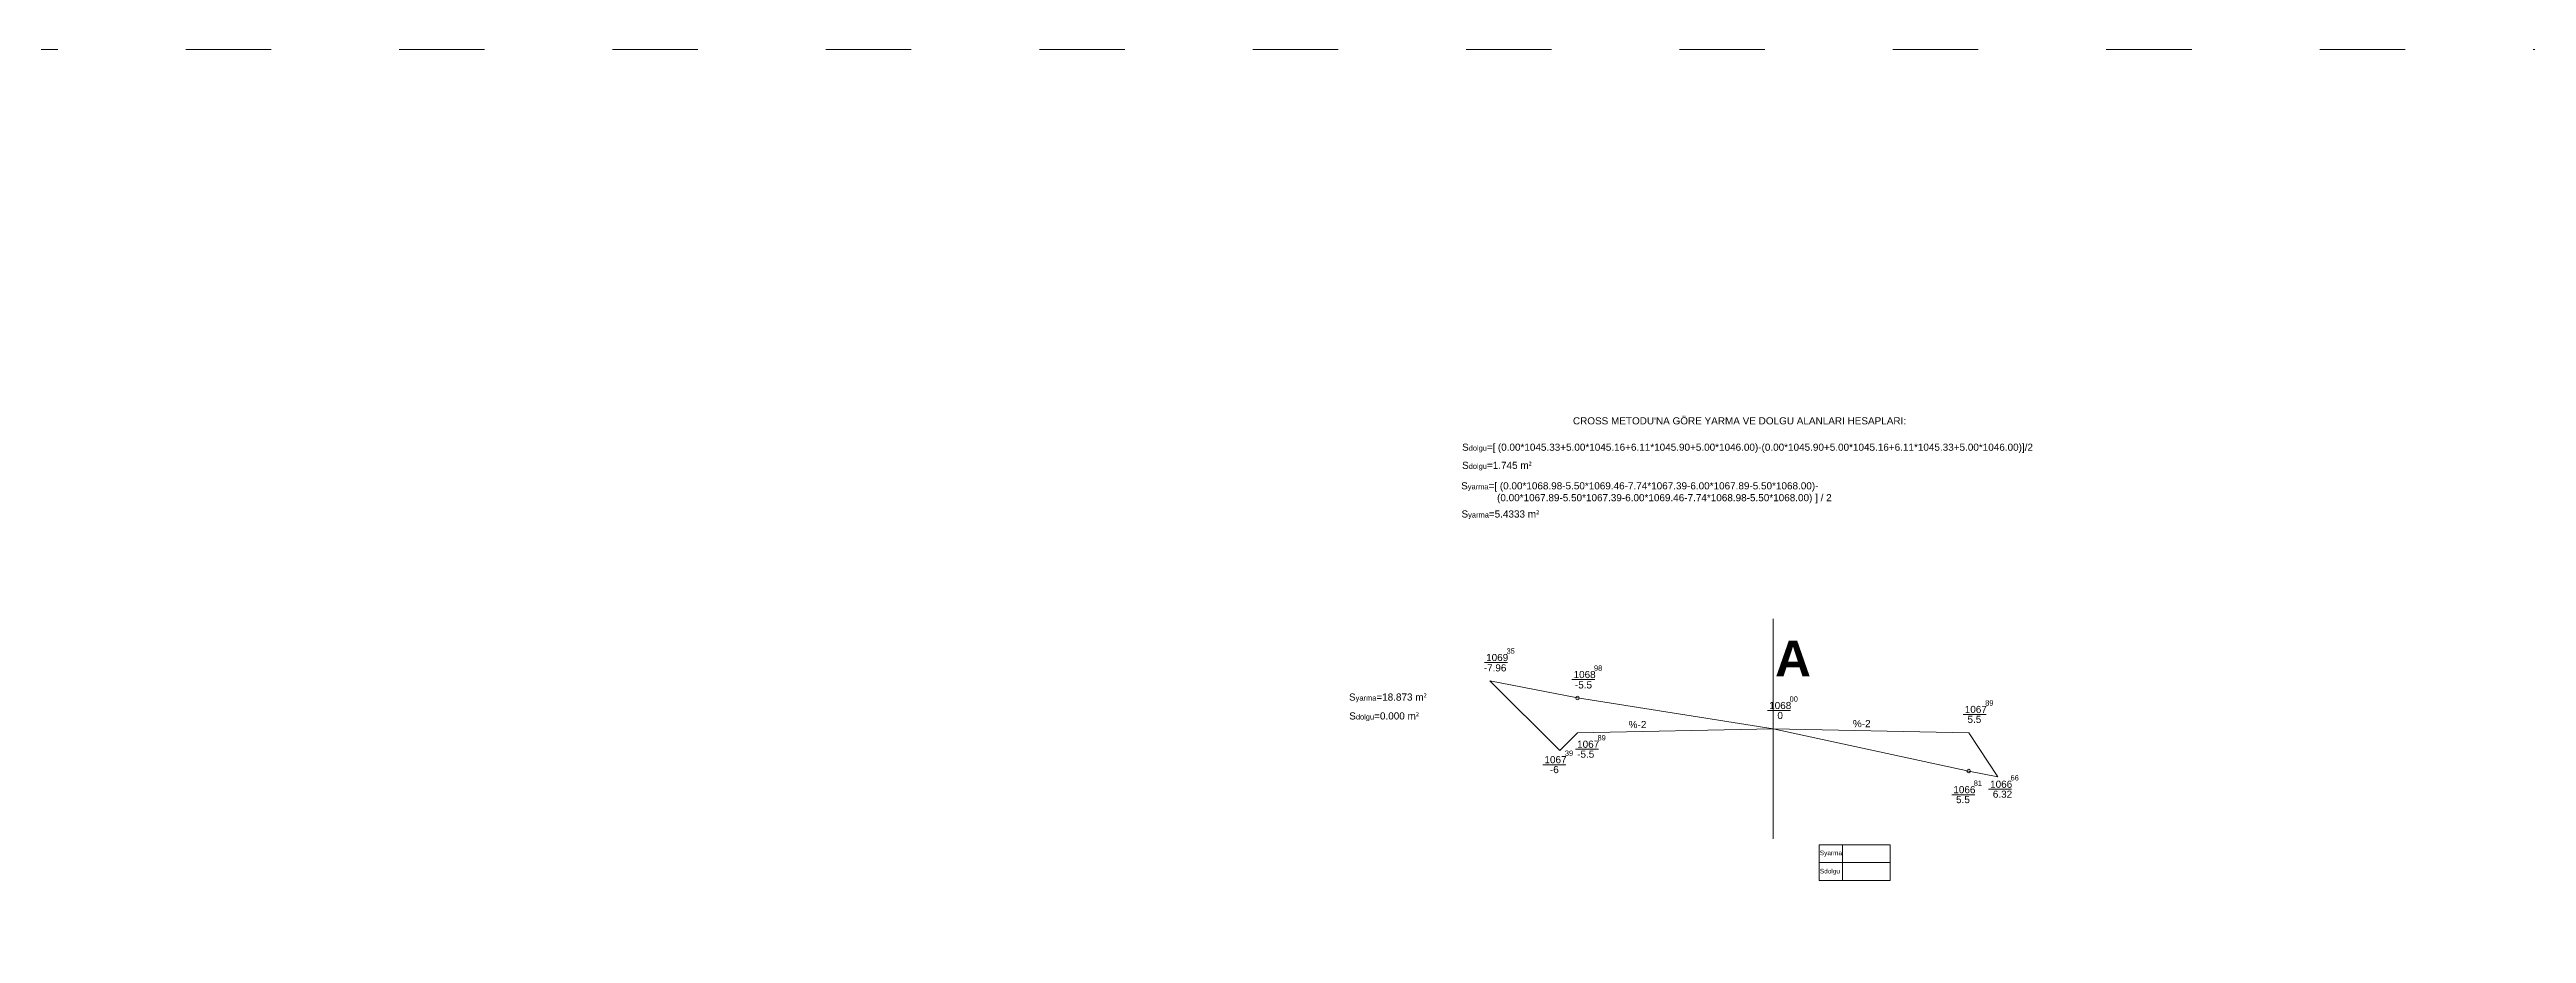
# Model space of a CAD drawing. Header units: millimetres. Extents: x 19067981 to 38137102, y 2652003 to 2652615.
# Drawn here: x 19068697.2 to 19068766.8, y 2652378.8 to 2652403.7 of the extents above; entities that cross this region are included whole.
import ezdxf

# ---------------------------------------------------------------- set-up
doc = ezdxf.new("R2010")
doc.units = ezdxf.units.MM
doc.linetypes.add('ACAD_ISO03W100', pattern=[30, 12, -18])
doc.layers.add('D.K Kesit No', color=93, linetype='Continuous', lineweight=9)
doc.layers.add('dever 1', color=242, linetype='Continuous')
doc.layers.add('en kesitler', color=7, linetype='Continuous')
doc.styles.get("Standard").update_dxf_attribs({"font": 'arial.ttf'})

msp = doc.modelspace()

# ---------------------------------------------------------------- linework, layer by layer
at = {"lineweight": 0, "ltscale": 2}
for p, q in [((19068737.551, 2652386.437), (19068738.196, 2652386.437)), ((19068740.009, 2652385.959), (19068740.654, 2652385.959)), ((19068745.509, 2652385.089), (19068746.154, 2652385.089)), ((19068751.009, 2652384.979), (19068751.654, 2652384.979)), ((19068740.109, 2652384), (19068740.753, 2652384)), ((19068739.191, 2652383.567), (19068739.835, 2652383.567)), ((19068750.688, 2652382.724), (19068751.333, 2652382.724)), ((19068751.722, 2652382.876), (19068752.367, 2652382.876))]:
    msp.add_line(p, q, dxfattribs=at)
at = {"layer": 'D.K Kesit No', "lineweight": 0, "ltscale": 0.2}
for p, q in [((19068745.665, 2652387.663), (19068745.665, 2652381.48)), ((19068745.665, 2652384.572), (19068740.165, 2652384.462)), ((19068751.165, 2652384.462), (19068745.665, 2652384.572))]:
    msp.add_line(p, q, dxfattribs=at)
at = {"layer": 'D.K Kesit No', "color": 1, "lineweight": 0, "ltscale": 0.2}
for p, q in [((19068737.699, 2652385.927), (19068740.165, 2652385.442)), ((19068737.699, 2652385.927), (19068739.665, 2652383.962)), ((19068740.165, 2652385.442), (19068745.665, 2652384.572)), ((19068739.665, 2652383.962), (19068740.165, 2652384.462)), ((19068751.165, 2652383.389), (19068745.665, 2652384.572)), ((19068751.986, 2652383.23), (19068751.165, 2652384.462)), ((19068751.986, 2652383.23), (19068751.165, 2652383.389))]:
    msp.add_line(p, q, dxfattribs=at)
at = {"layer": 'D.K Kesit No', "color": 0, "ltscale": 0.2}
for p, q in [((19068746.957, 2652380.316), (19068746.957, 2652381.316)), ((19068746.957, 2652381.316), (19068748.957, 2652381.316)), ((19068747.617, 2652381.316), (19068747.617, 2652380.316)), ((19068748.957, 2652381.316), (19068748.957, 2652380.316)), ((19068748.957, 2652380.816), (19068746.957, 2652380.816)), ((19068748.957, 2652380.316), (19068746.957, 2652380.316))]:
    msp.add_line(p, q, dxfattribs=at)
at = {"layer": 'D.K Kesit No', "color": 1, "lineweight": 0, "ltscale": 0.2}
for centre in [(19068740.165, 2652385.442), (19068751.165, 2652383.389)]:
    msp.add_circle(centre, 0.05, dxfattribs=at)
at = {"layer": 'dever 1', "linetype": 'ACAD_ISO03W100', "lineweight": 0, "ltscale": 0.2}
msp.add_lwpolyline([(19068449.034, 2652403.664), (19069167.279, 2652403.664), (19069167.279, 2652317.787), (19068449.034, 2652317.787), (19068449.034, 2652403.664)], dxfattribs=at)

# ---------------------------------------------------------------- texts
at = {"color": 3, "lineweight": 5, "char_height": 0.2, "attachment_point": 7}
for s, insert, width in [("{\\C162;\\c10631697;CROSS METODU'NA GÖRE YARMA VE DOLGU ALANLARI HESAPLARI:}", (19068740.037, 2652393.128), 10.87687), ('{\\C162;\\c10631697;S\\H0.75x;dolgu\\H1.333x;\\C256;=[\\H0.8502x; \\H1.176x;(0.00*1045.33+5.00*1045.16+6.11*1045.90+5.00*1046.00)-(0.00*1045.90+5.00*1045.16+6.11*1045.33+5.00*1046.00)]/2}', (19068736.92, 2652392.329), 22.62435), ('{\\C162;\\c10631697;S\\H0.75x;dolgu\\H1.333x;\\C256;=1.745 m\\fTahoma|b0|i0|c162|p34;²}', (19068736.92, 2652391.835), 22.62435), ('{\\C154;\\c10631697;S\\H0.75x;yarma\\H1.333x;\\C256;=[ \\H0.9998x;(0.00*1068.98-5.50*1069.46-7.74*1067.39-6.00*1067.89-5.50*1068.00)- \\P             (0.00*1067.89-5.50*1067.39-6.00*1069.46-7.74*1068.98-5.50*1068.00) ] / 2}', (19068736.895, 2652390.911), 29.24512), ('{\\C154;\\c10631697;S\\H0.75x;yarma\\H1.333x;\\C256;=5.4333 m\\fTahoma|b0|i0|c162|p34;²}', (19068736.904, 2652390.468), 22.62435), ('{\\C162;\\c10631697;S\\H0.75x;yarma\\H1.333x;\\C256;=18.873 m\\fTahoma|b0|i0|c162|p34;²}', (19068733.741, 2652385.323), 22.62435), ('{\\C162;\\c10631697;S\\H0.75x;dolgu\\H1.333x;\\C256;=0.000 m\\fTahoma|b0|i0|c162|p34;²}', (19068733.748, 2652384.792), 22.62435)]:
    msp.add_mtext(s, dxfattribs=dict(at, insert=insert, width=width))
at = {"color": 1, "lineweight": 0}
for s, insert, char_height, width, attachment_point in [('{\\C5;1069}', (19068737.596, 2652386.679), 0.2, 0.87201, 1), ('{\\C5;35}', (19068738.17, 2652386.835), 0.15, 4.707345624410664e-14, 1), ('{\\C5;    -7.96}', (19068737.219, 2652386.185), 0.2, 0.96851, 7), ('{\\C5;1068}', (19068740.054, 2652386.201), 0.2, 0.87201, 1), ('{\\C5;    -5.5}', (19068739.782, 2652385.707), 0.2, 0.96851, 7), ('{\\C5;98}', (19068740.628, 2652386.357), 0.15, 4.707345624410664e-14, 1), ('{\\C5;1068}', (19068745.554, 2652385.331), 0.2, 0.87201, 1), ('{\\C5;00}', (19068746.128, 2652385.487), 0.15, 4.707345624410664e-14, 1), ('{\\C5;1067}', (19068751.054, 2652385.221), 0.2, 0.87201, 1), ('{\\C5;89}', (19068751.628, 2652385.377), 0.15, 4.707345624410664e-14, 1), ('{\\C5;89}', (19068740.728, 2652384.399), 0.15, 4.707345624410664e-14, 1), ('{\\C5;    0}', (19068745.475, 2652384.849), 0.2, 0.96851, 7), ('{\\C5;  5.5}', (19068750.975, 2652384.739), 0.2, 0.96851, 7), ('{\\C5;1067}', (19068739.236, 2652383.809), 0.2, 0.87201, 1), ('{\\C5;39}', (19068739.81, 2652383.965), 0.15, 4.707345624410664e-14, 1), ('{\\C5;    -5.5}', (19068739.845, 2652383.76), 0.2, 0.96851, 7), ('{\\C5;1067}', (19068740.154, 2652384.242), 0.2, 0.87201, 1), ('{\\C5;   -6}', (19068739.157, 2652383.327), 0.2, 0.96851, 7), ('{\\C5;81}', (19068751.307, 2652383.123), 0.15, 4.707345624410664e-14, 1), ('{\\C5;1066}', (19068751.767, 2652383.118), 0.2, 0.87201, 1), ('{\\C5;66}', (19068752.341, 2652383.274), 0.15, 4.707345624410664e-14, 1), ('{\\C5;1066}', (19068750.733, 2652382.966), 0.2, 0.87201, 1), ('{\\C5;  5.5}', (19068750.654, 2652382.484), 0.2, 0.96851, 7), ('{\\C5;  6.32}', (19068751.688, 2652382.636), 0.2, 0.96851, 7)]:
    msp.add_mtext(s, dxfattribs=dict(at, insert=insert, char_height=char_height, width=width, attachment_point=attachment_point))
at = {"layer": 'D.K Kesit No', "color": 0, "linetype": 'ACAD_ISO03W100', "ltscale": 0.2, "char_height": 0.2013, "width": 0.58936, "attachment_point": 1}
for insert in [(19068741.603, 2652384.796), (19068747.907, 2652384.823)]:
    msp.add_mtext('%-2', dxfattribs=dict(at, insert=insert))
at = {"layer": 'D.K Kesit No', "color": 0, "lineweight": 0, "ltscale": 0.2, "char_height": 0.1296, "attachment_point": 1}
for s, insert in [('Syarma ', (19068746.979, 2652381.154)), ('Sdolgu ', (19068746.982, 2652380.64))]:
    msp.add_mtext_dynamic_manual_height_columns(s, width=2.66636, gutter_width=1.006, heights=[0], dxfattribs=dict(at, insert=insert))
at = {"layer": 'en kesitler', "color": 1, "lineweight": 0, "insert": (19068745.21, 2652387.05), "char_height": 1, "attachment_point": 1}
msp.add_mtext_dynamic_manual_height_columns('\\pi0.51018;{\\fArial|b1|i0|c162|p34;A}', width=2.02378, gutter_width=0.91, heights=[0], dxfattribs=at)

doc.saveas('drawing.dxf')
